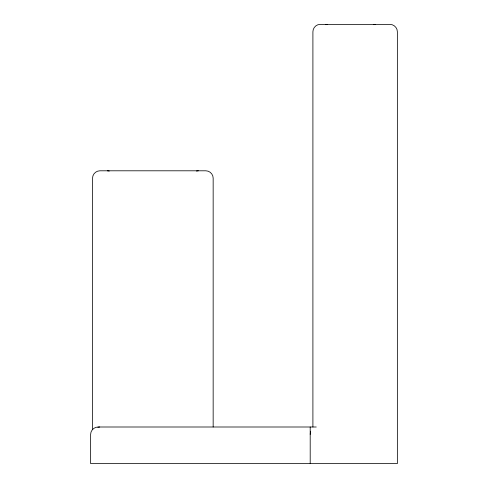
<?xml version="1.0" encoding="UTF-8"?>
<svg xmlns="http://www.w3.org/2000/svg" width="488" height="488" viewBox="0 0 488 488"><rect width="100%" height="100%" fill="white"/><g stroke="black" fill="none" stroke-linecap="round" stroke-linejoin="round"><path stroke-width="0.73" d="M310.197 434.32L310.636 431.246M325.423 24.65L327.277 24.4M97.838 427.25L99.729 427M373.485 24.65L375.376 24.4M196.444 171.05L198.372 170.8M316.267 427L98.106 427C94.166 426.97 90.628 430.349 90.64 434.32L90.64 463.6L397.36 463.6L397.36 31.72C397.378 27.798 393.95 24.376 390.028 24.4L320.055 24.4C316.163 24.388 312.875 27.865 312.906 31.72L312.906 427M107.342 170.8L109.269 171.05M310.197 427L310.197 463.6M213.158 427L213.158 178.12C213.183 174.204 209.755 170.776 205.838 170.8L99.875 170.8C95.959 170.776 92.531 174.204 92.555 178.12L92.555 429.745"/></g></svg>
